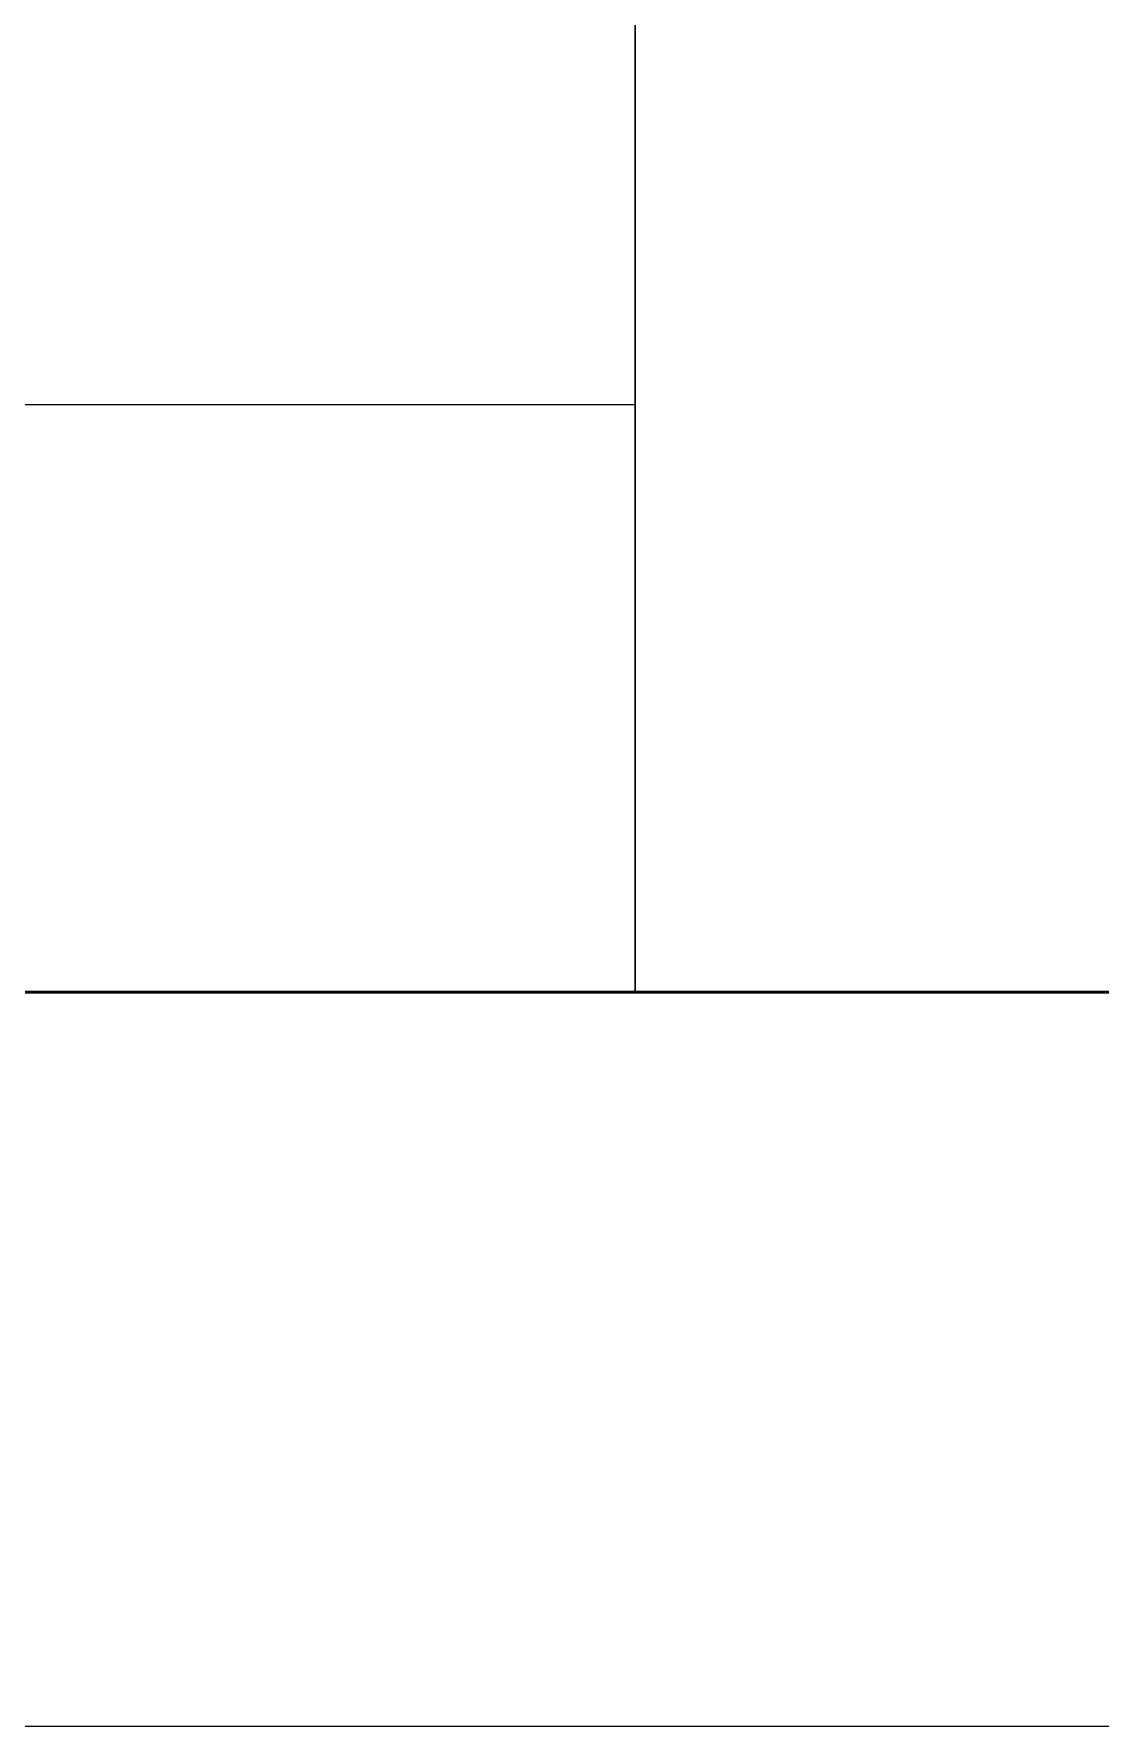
# Model space of a CAD drawing. Header units: millimetres. Extents: x 0 to 1320, y -350 to 297.
# Drawn here: x 771.81 to 786.33, y -350 to -326.95 of the extents above; entities that cross this region are included whole.
import ezdxf

# ---------------------------------------------------------------- set-up
doc = ezdxf.new("R2010")
doc.units = ezdxf.units.MM

msp = doc.modelspace()

# ---------------------------------------------------------------- linework, layer by layer
at = {"color": 1}
msp.add_lwpolyline([(450, -350), (870, -350), (870, -53), (450, -53), (450, -350)], dxfattribs=at)
at = {"lineweight": 50}
for points in [[(460, -340), (860, -340), (860, -63), (460, -63), (460, -340)], [(720, -340), (860, -340), (860, -308), (720, -308), (720, -340)]]:
    msp.add_lwpolyline(points, dxfattribs=at)
at = {"lineweight": 25}
for points in [[(780, -340), (780, -308)], [(720, -324), (735, -324), (780, -324), (780, -340)], [(780, -332), (720, -332)]]:
    msp.add_lwpolyline(points, dxfattribs=at)

doc.saveas('drawing.dxf')
